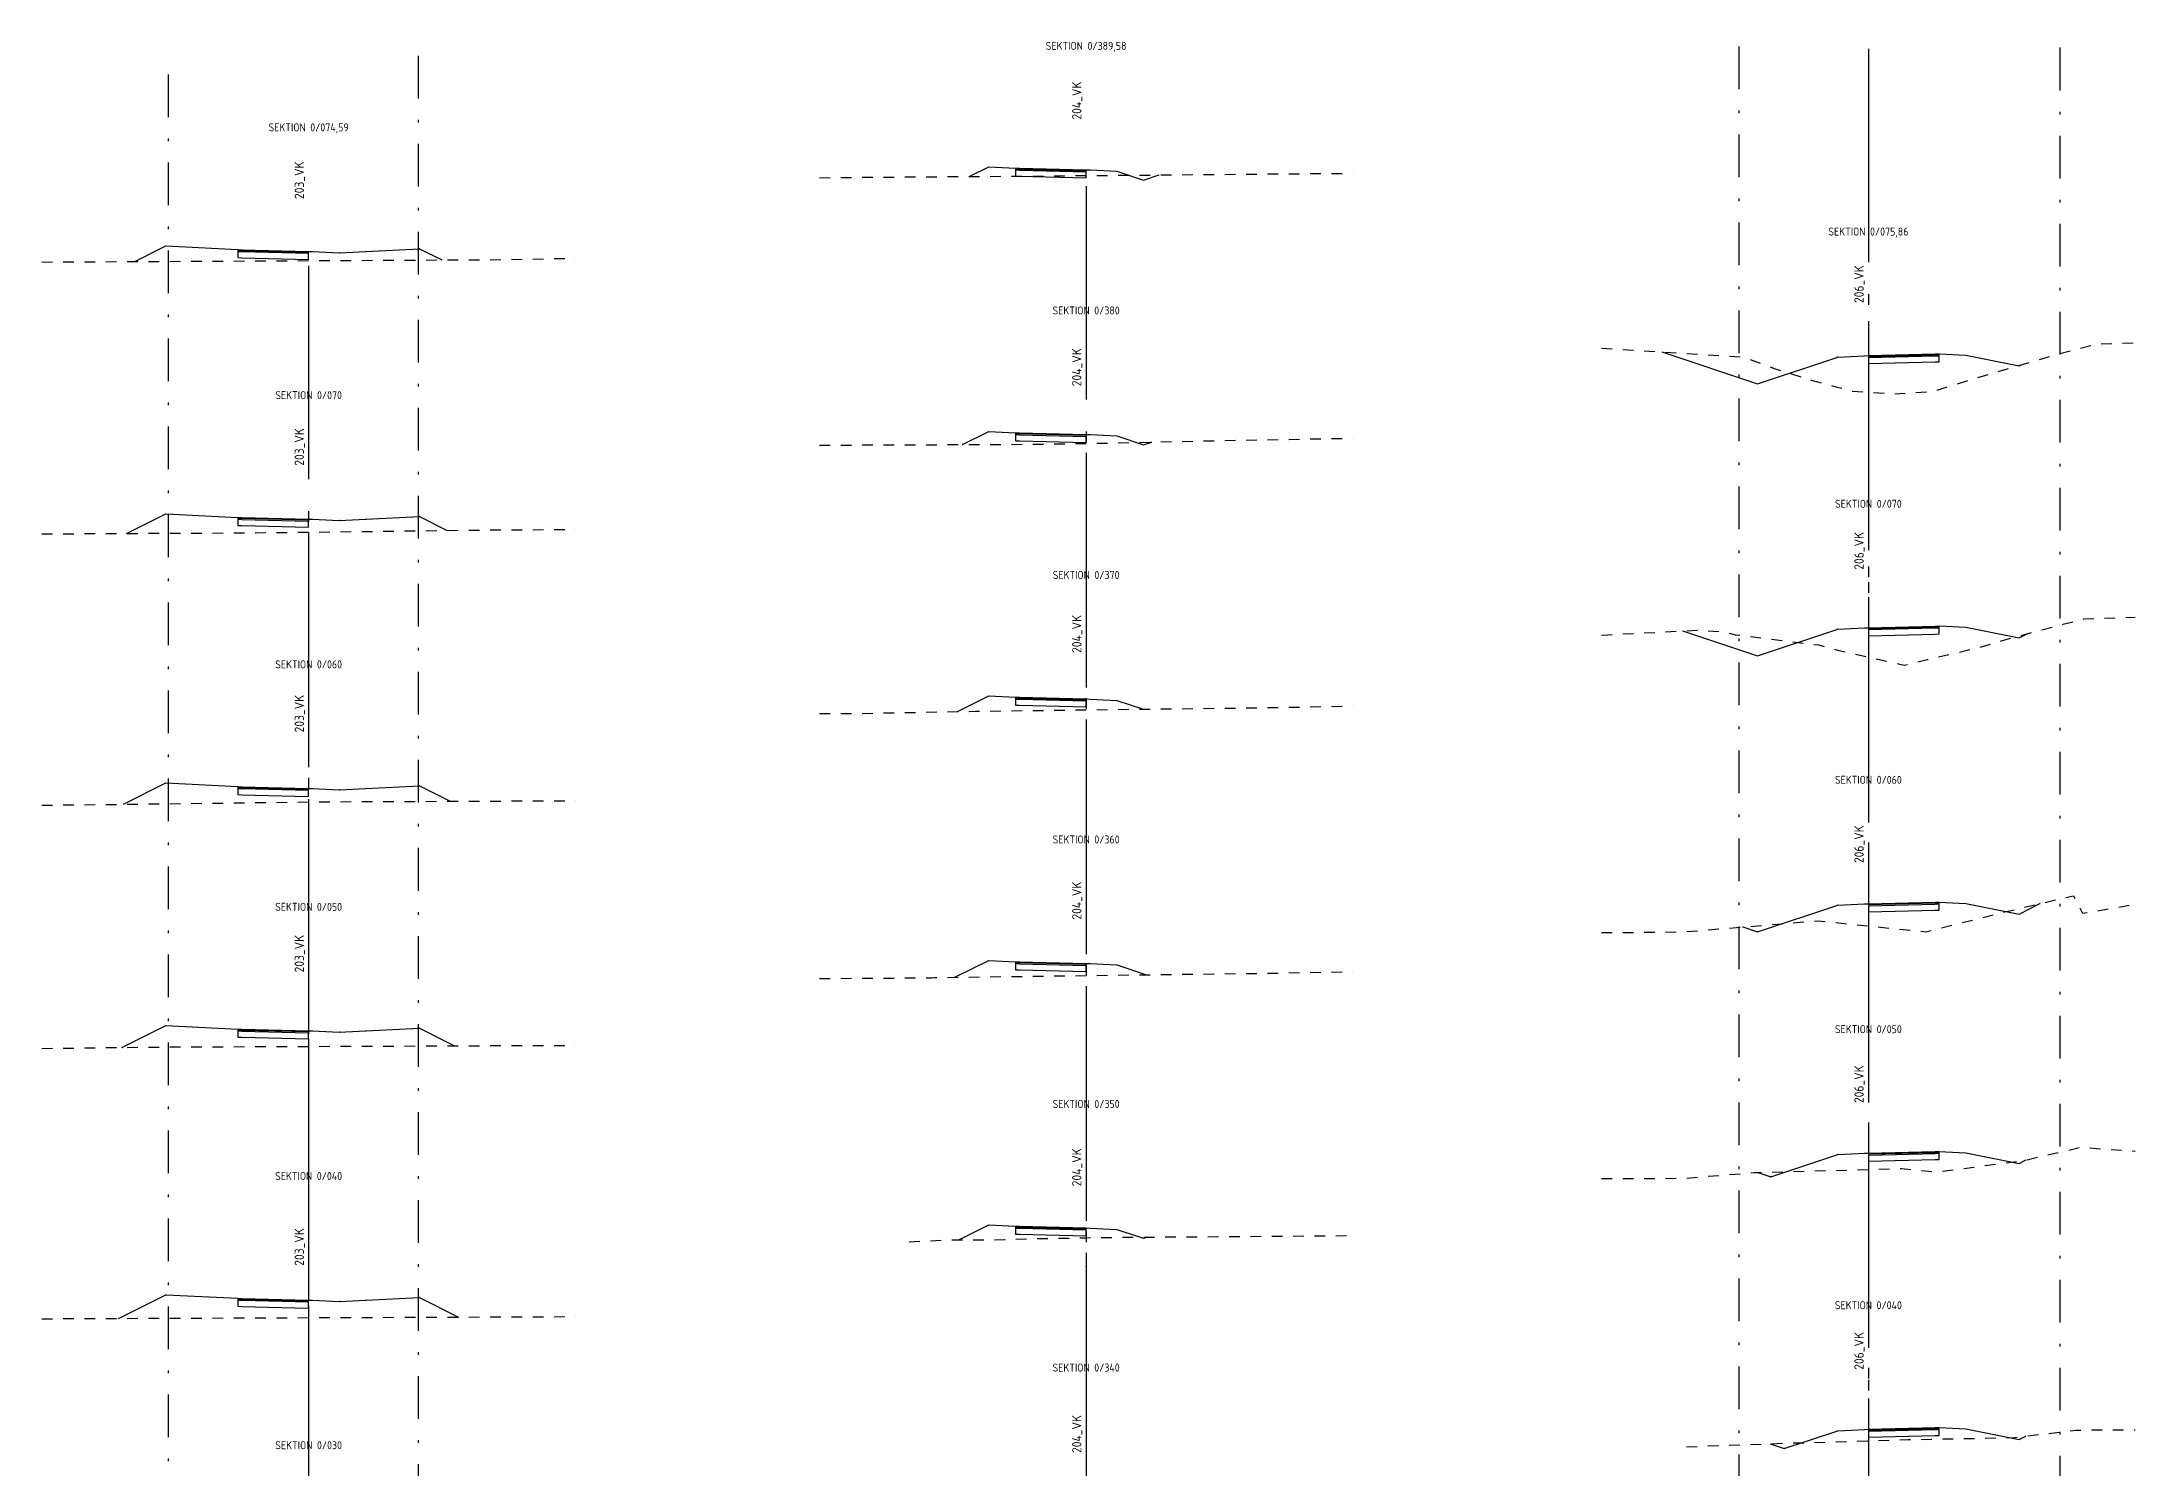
# Model space of a CAD drawing. Header units: metres. Extents: x 117388 to 118308, y 6148643 to 6149172.
# Drawn here: x 117777 to 117855.5, y 6149007.7 to 6149061.2 of the extents above; entities that cross this region are included whole.
import ezdxf
from ezdxf.enums import TextEntityAlignment as Align

# ---------------------------------------------------------------- set-up
doc = ezdxf.new("R2010")
doc.units = ezdxf.units.M
doc.header["$LTSCALE"] = 0.4
for name, pattern in [('CENTRUMLINJE', [27, 20, -3, 1, -3]), ('DASHDOT', [8, 4, -2, 0, -2]), ('DASHED_1', [2, 1, -1])]:
    doc.linetypes.add(name, pattern=pattern)
for name, color, linetype in [('05_FASTIGHGR', 7, 'DASHDOT'), ('M-37-CL', 1, 'CENTRUMLINJE'), ('M-37-CL_Txt', 1, 'CONTINUOUS'), ('M-37-Mark', 9, 'DASHED_1'), ('M-37-OB_B1', 4, 'CONTINUOUS'), ('M-37-OB_B2', 4, 'CONTINUOUS'), ('M-37-OB_Bi1', 4, 'CONTINUOUS'), ('M-37-OB_Bi2', 4, 'CONTINUOUS'), ('M-37-SektNr', 3, 'CONTINUOUS'), ('M-37-Vag-Overyta', 3, 'CONTINUOUS'), ('M-37-Vag-Slitlager', 4, 'CONTINUOUS'), ('Road_LayerForCsGenerator', 7, 'CONTINUOUS'), ('T19202X', 7, 'CONTINUOUS')]:
    doc.layers.add(name, color=color, linetype=linetype)
doc.layers.add('Non-PlotDot', color=7, linetype='CONTINUOUS', plot=False)
doc.styles.add('P_ISO_30', font='ISO', dxfattribs={"height": 3})

msp = doc.modelspace()

# ---------------------------------------------------------------- linework, layer by layer
at = {"layer": '05_FASTIGHGR'}
for p, q in [((117791.146, 6149060.641), (117791.146, 6148947.94)), ((117840.662, 6149060.998), (117840.662, 6148950.347)), ((117852.692, 6149060.952), (117852.692, 6148938.377)), ((117781.78, 6149059.943), (117781.78, 6148947.243))]:
    msp.add_line(p, q, dxfattribs=at)
at = {"layer": 'M-37-CL'}
for p, q in [((117845.512, 6149060.905), (117845.512, 6149037.905)), ((117816.19, 6149055.755), (117816.19, 6149032.755)), ((117787.046, 6149052.775), (117787.046, 6149029.775)), ((117845.512, 6149050.699), (117845.512, 6149027.699)), ((117816.19, 6149045.755), (117816.19, 6149022.755)), ((117787.046, 6149042.775), (117787.046, 6149019.775)), ((117845.512, 6149040.348), (117845.512, 6149017.348)), ((117816.19, 6149035.755), (117816.19, 6149012.755)), ((117787.046, 6149032.775), (117787.046, 6149009.775)), ((117845.512, 6149030.997), (117845.512, 6149007.997)), ((117816.19, 6149025.755), (117816.19, 6149002.755)), ((117787.046, 6149023.775), (117787.046, 6149000.775)), ((117845.512, 6149020.645), (117845.512, 6148997.645)), ((117816.19, 6149015.755), (117816.19, 6148992.755)), ((117787.046, 6149013.775), (117787.046, 6148990.775)), ((117845.512, 6149010.294), (117845.512, 6148987.294))]:
    msp.add_line(p, q, dxfattribs=at)
at = {"layer": 'M-37-Mark', "flags": 128}
for points in [[(117806.19, 6149056.073), (117807.801, 6149056.093), (117815.235, 6149056.144), (117815.675, 6149056.152), (117816.19, 6149056.156), (117826.19, 6149056.243)], [(117777.046, 6149052.914), (117787.046, 6149052.966), (117794.529, 6149053.005), (117797.046, 6149053.058)], [(117835.512, 6149049.683), (117840.855, 6149049.349), (117841.975, 6149048.927), (117843.368, 6149048.487), (117844.308, 6149048.235), (117844.912, 6149048.073), (117845.512, 6149048.033), (117846.477, 6149047.967), (117847.825, 6149048.06), (117847.944, 6149048.068), (117850.084, 6149048.727), (117852.675, 6149049.476), (117854.035, 6149049.834), (117855.512, 6149049.883)], [(117806.19, 6149046.047), (117813.231, 6149046.075), (117814.066, 6149046.089), (117814.687, 6149046.09), (117815.218, 6149046.1), (117816.19, 6149046.112), (117816.546, 6149046.116), (117820.541, 6149046.205), (117826.19, 6149046.308)], [(117777.046, 6149042.72), (117785.077, 6149042.761), (117787.046, 6149042.785), (117794.172, 6149042.872), (117796.585, 6149042.882), (117797.046, 6149042.891)], [(117835.512, 6149038.928), (117835.744, 6149038.94), (117839.1, 6149039.107), (117840.103, 6149039.044), (117840.513, 6149038.94), (117843.649, 6149038.554), (117844.369, 6149038.361), (117845.512, 6149038.101), (117846.85, 6149037.798), (117847.72, 6149038.004), (117849.796, 6149038.496), (117850.626, 6149038.751), (117851.949, 6149039.102), (117852.813, 6149039.331), (117853.594, 6149039.537), (117855.512, 6149039.6)], [(117806.19, 6149035.981), (117807.438, 6149035.983), (117812.025, 6149036.07), (117816.19, 6149036.121), (117823.5, 6149036.211), (117826.19, 6149036.271)], [(117777.046, 6149032.544), (117787.046, 6149032.666), (117787.831, 6149032.676), (117797.046, 6149032.713)], [(117835.512, 6149027.768), (117838.587, 6149027.795), (117840.848, 6149027.982), (117843.614, 6149028.213), (117845.512, 6149028.017), (117846.375, 6149027.928), (117847.671, 6149027.8), (117850.803, 6149028.587), (117853.196, 6149029.149), (117853.542, 6149028.494), (117855.512, 6149028.831)], [(117806.19, 6149026.047), (117806.339, 6149026.049), (117809.116, 6149026.064), (117810.414, 6149026.078), (117810.511, 6149026.084), (117816.19, 6149026.158), (117823.046, 6149026.247), (117826.19, 6149026.3)], [(117777.046, 6149023.425), (117781.491, 6149023.479), (117787.046, 6149023.501), (117797.046, 6149023.542)], [(117835.512, 6149018.542), (117838.608, 6149018.556), (117841.233, 6149018.771), (117845.512, 6149018.885), (117846.751, 6149018.919), (117848.035, 6149018.792), (117851.284, 6149019.211), (117853.46, 6149019.717), (117855.512, 6149019.577)], [(117809.556, 6149016.175), (117810.985, 6149016.246), (117813.127, 6149016.255), (117813.413, 6149016.275), (117816.19, 6149016.327), (117816.645, 6149016.336), (117826.19, 6149016.407)], [(117777.046, 6149013.29), (117787.046, 6149013.33), (117797.046, 6149013.37)], [(117838.697, 6149008.489), (117842.442, 6149008.623), (117845.512, 6149008.712), (117847.002, 6149008.756), (117850.99, 6149008.833), (117853.292, 6149009.116), (117855.512, 6149009.12)]]:
    msp.add_lwpolyline(points, dxfattribs=at)
at = {"layer": 'M-37-OB_B1', "flags": 128}
for points in [[(117812.54, 6149056.485), (117812.54, 6149056.485), (117813.54, 6149056.435), (117813.54, 6149056.365), (117813.69, 6149056.362), (117816.19, 6149056.299), (117816.19, 6149056.339)], [(117781.696, 6149053.515), (117781.696, 6149053.515), (117784.396, 6149053.38), (117784.396, 6149053.31), (117784.546, 6149053.307), (117787.046, 6149053.244), (117787.046, 6149053.284)], [(117845.512, 6149049.375), (117845.512, 6149049.335), (117848.012, 6149049.398), (117848.162, 6149049.402), (117848.162, 6149049.472), (117849.162, 6149049.422), (117851.162, 6149049.022)], [(117812.54, 6149046.564), (117812.54, 6149046.564), (117813.54, 6149046.514), (117813.54, 6149046.444), (117813.69, 6149046.44), (117816.19, 6149046.377), (117816.19, 6149046.417)], [(117781.696, 6149043.472), (117781.696, 6149043.472), (117784.396, 6149043.337), (117784.396, 6149043.267), (117784.546, 6149043.264), (117787.046, 6149043.201), (117787.046, 6149043.241)], [(117845.512, 6149039.169), (117845.512, 6149039.129), (117848.012, 6149039.192), (117848.162, 6149039.196), (117848.162, 6149039.266), (117849.162, 6149039.216), (117851.162, 6149038.816)], [(117812.54, 6149036.645), (117812.54, 6149036.645), (117813.54, 6149036.595), (117813.54, 6149036.525), (117813.69, 6149036.522), (117816.19, 6149036.459), (117816.19, 6149036.499)], [(117781.696, 6149033.379), (117781.696, 6149033.379), (117784.396, 6149033.244), (117784.396, 6149033.174), (117784.546, 6149033.17), (117787.046, 6149033.107), (117787.046, 6149033.147)], [(117845.512, 6149028.818), (117845.512, 6149028.778), (117848.012, 6149028.84), (117848.162, 6149028.844), (117848.162, 6149028.914), (117849.162, 6149028.864), (117851.162, 6149028.464)], [(117812.54, 6149026.727), (117812.54, 6149026.727), (117813.54, 6149026.677), (117813.54, 6149026.607), (117813.69, 6149026.603), (117816.19, 6149026.541), (117816.19, 6149026.581)], [(117781.696, 6149024.285), (117781.696, 6149024.285), (117784.396, 6149024.15), (117784.396, 6149024.08), (117784.546, 6149024.076), (117787.046, 6149024.014), (117787.046, 6149024.054)], [(117845.512, 6149019.467), (117845.512, 6149019.427), (117848.012, 6149019.489), (117848.162, 6149019.493), (117848.162, 6149019.563), (117849.162, 6149019.513), (117851.162, 6149019.113)], [(117812.54, 6149016.809), (117812.54, 6149016.809), (117813.54, 6149016.759), (117813.54, 6149016.689), (117813.69, 6149016.685), (117816.19, 6149016.622), (117816.19, 6149016.662)], [(117781.696, 6149014.191), (117781.696, 6149014.191), (117784.396, 6149014.056), (117784.396, 6149013.986), (117784.546, 6149013.982), (117787.046, 6149013.92), (117787.046, 6149013.96)], [(117845.512, 6149009.115), (117845.512, 6149009.075), (117848.012, 6149009.138), (117848.162, 6149009.141), (117848.162, 6149009.211), (117849.162, 6149009.161), (117851.162, 6149008.761)]]:
    msp.add_lwpolyline(points, dxfattribs=at)
at = {"layer": 'M-37-OB_B2', "flags": 128}
for points in [[(117812.54, 6149056.485), (117812.54, 6149056.485), (117813.54, 6149056.435), (117813.54, 6149056.135), (117813.69, 6149056.132), (117816.19, 6149056.069), (117816.19, 6149056.299)], [(117781.696, 6149053.515), (117781.696, 6149053.515), (117784.396, 6149053.38), (117784.396, 6149053.08), (117784.546, 6149053.077), (117787.046, 6149053.014), (117787.046, 6149053.244)], [(117845.512, 6149049.335), (117845.512, 6149049.105), (117848.012, 6149049.168), (117848.162, 6149049.172), (117848.162, 6149049.472), (117849.162, 6149049.422), (117851.162, 6149049.022)], [(117812.54, 6149046.564), (117812.54, 6149046.564), (117813.54, 6149046.514), (117813.54, 6149046.214), (117813.69, 6149046.21), (117816.19, 6149046.147), (117816.19, 6149046.377)], [(117781.696, 6149043.472), (117781.696, 6149043.472), (117784.396, 6149043.337), (117784.396, 6149043.037), (117784.546, 6149043.034), (117787.046, 6149042.971), (117787.046, 6149043.201)], [(117845.512, 6149039.129), (117845.512, 6149038.899), (117848.012, 6149038.962), (117848.162, 6149038.966), (117848.162, 6149039.266), (117849.162, 6149039.216), (117851.162, 6149038.816)], [(117812.54, 6149036.645), (117812.54, 6149036.645), (117813.54, 6149036.595), (117813.54, 6149036.295), (117813.69, 6149036.292), (117816.19, 6149036.229), (117816.19, 6149036.459)], [(117781.696, 6149033.379), (117781.696, 6149033.379), (117784.396, 6149033.244), (117784.396, 6149032.944), (117784.546, 6149032.94), (117787.046, 6149032.877), (117787.046, 6149033.107)], [(117845.512, 6149028.778), (117845.512, 6149028.548), (117848.012, 6149028.61), (117848.162, 6149028.614), (117848.162, 6149028.914), (117849.162, 6149028.864), (117851.162, 6149028.464)], [(117812.54, 6149026.727), (117812.54, 6149026.727), (117813.54, 6149026.677), (117813.54, 6149026.377), (117813.69, 6149026.373), (117816.19, 6149026.311), (117816.19, 6149026.541)], [(117781.696, 6149024.285), (117781.696, 6149024.285), (117784.396, 6149024.15), (117784.396, 6149023.85), (117784.546, 6149023.846), (117787.046, 6149023.784), (117787.046, 6149024.014)], [(117845.512, 6149019.427), (117845.512, 6149019.197), (117848.012, 6149019.259), (117848.162, 6149019.263), (117848.162, 6149019.563), (117849.162, 6149019.513), (117851.162, 6149019.113)], [(117812.54, 6149016.809), (117812.54, 6149016.809), (117813.54, 6149016.759), (117813.54, 6149016.459), (117813.69, 6149016.455), (117816.19, 6149016.392), (117816.19, 6149016.622)], [(117781.696, 6149014.191), (117781.696, 6149014.191), (117784.396, 6149014.056), (117784.396, 6149013.756), (117784.546, 6149013.752), (117787.046, 6149013.69), (117787.046, 6149013.92)], [(117845.512, 6149009.075), (117845.512, 6149008.845), (117848.012, 6149008.908), (117848.162, 6149008.911), (117848.162, 6149009.211), (117849.162, 6149009.161), (117851.162, 6149008.761)]]:
    msp.add_lwpolyline(points, dxfattribs=at)
at = {"layer": 'M-37-OB_Bi1', "flags": 128}
for points in [[(117812.54, 6149056.485), (117812.54, 6149056.485), (117813.54, 6149056.435), (117813.54, 6149056.405), (117813.69, 6149056.402), (117816.19, 6149056.339), (117816.19, 6149056.369)], [(117781.696, 6149053.515), (117781.696, 6149053.515), (117784.396, 6149053.38), (117784.396, 6149053.35), (117784.546, 6149053.347), (117787.046, 6149053.284), (117787.046, 6149053.314)], [(117845.512, 6149049.405), (117845.512, 6149049.375), (117848.012, 6149049.438), (117848.162, 6149049.442), (117848.162, 6149049.472), (117849.162, 6149049.422), (117851.162, 6149049.022)], [(117812.54, 6149046.564), (117812.54, 6149046.564), (117813.54, 6149046.514), (117813.54, 6149046.484), (117813.69, 6149046.48), (117816.19, 6149046.417), (117816.19, 6149046.447)], [(117781.696, 6149043.472), (117781.696, 6149043.472), (117784.396, 6149043.337), (117784.396, 6149043.307), (117784.546, 6149043.304), (117787.046, 6149043.241), (117787.046, 6149043.271)], [(117845.512, 6149039.199), (117845.512, 6149039.169), (117848.012, 6149039.232), (117848.162, 6149039.236), (117848.162, 6149039.266), (117849.162, 6149039.216), (117851.162, 6149038.816)], [(117812.54, 6149036.645), (117812.54, 6149036.645), (117813.54, 6149036.595), (117813.54, 6149036.565), (117813.69, 6149036.562), (117816.19, 6149036.499), (117816.19, 6149036.529)], [(117781.696, 6149033.379), (117781.696, 6149033.379), (117784.396, 6149033.244), (117784.396, 6149033.214), (117784.546, 6149033.21), (117787.046, 6149033.147), (117787.046, 6149033.177)], [(117845.512, 6149028.848), (117845.512, 6149028.818), (117848.012, 6149028.88), (117848.162, 6149028.884), (117848.162, 6149028.914), (117849.162, 6149028.864), (117851.162, 6149028.464)], [(117812.54, 6149026.727), (117812.54, 6149026.727), (117813.54, 6149026.677), (117813.54, 6149026.647), (117813.69, 6149026.643), (117816.19, 6149026.581), (117816.19, 6149026.611)], [(117781.696, 6149024.285), (117781.696, 6149024.285), (117784.396, 6149024.15), (117784.396, 6149024.12), (117784.546, 6149024.116), (117787.046, 6149024.054), (117787.046, 6149024.084)], [(117845.512, 6149019.497), (117845.512, 6149019.467), (117848.012, 6149019.529), (117848.162, 6149019.533), (117848.162, 6149019.563), (117849.162, 6149019.513), (117851.162, 6149019.113)], [(117812.54, 6149016.809), (117812.54, 6149016.809), (117813.54, 6149016.759), (117813.54, 6149016.729), (117813.69, 6149016.725), (117816.19, 6149016.662), (117816.19, 6149016.692)], [(117781.696, 6149014.191), (117781.696, 6149014.191), (117784.396, 6149014.056), (117784.396, 6149014.026), (117784.546, 6149014.022), (117787.046, 6149013.96), (117787.046, 6149013.99)], [(117845.512, 6149009.145), (117845.512, 6149009.115), (117848.012, 6149009.178), (117848.162, 6149009.181), (117848.162, 6149009.211), (117849.162, 6149009.161), (117851.162, 6149008.761)]]:
    msp.add_lwpolyline(points, dxfattribs=at)
at = {"layer": 'M-37-OB_Bi2', "flags": 128}
for points in [[(117812.54, 6149056.485), (117812.54, 6149056.485), (117813.54, 6149056.435), (117813.54, 6149056.405), (117813.69, 6149056.402), (117816.19, 6149056.339), (117816.19, 6149056.369)], [(117781.696, 6149053.515), (117781.696, 6149053.515), (117784.396, 6149053.38), (117784.396, 6149053.35), (117784.546, 6149053.347), (117787.046, 6149053.284), (117787.046, 6149053.314)], [(117845.512, 6149049.405), (117845.512, 6149049.375), (117848.012, 6149049.438), (117848.162, 6149049.442), (117848.162, 6149049.472), (117849.162, 6149049.422), (117851.162, 6149049.022)], [(117812.54, 6149046.564), (117812.54, 6149046.564), (117813.54, 6149046.514), (117813.54, 6149046.484), (117813.69, 6149046.48), (117816.19, 6149046.417), (117816.19, 6149046.447)], [(117781.696, 6149043.472), (117781.696, 6149043.472), (117784.396, 6149043.337), (117784.396, 6149043.307), (117784.546, 6149043.304), (117787.046, 6149043.241), (117787.046, 6149043.271)], [(117845.512, 6149039.199), (117845.512, 6149039.169), (117848.012, 6149039.232), (117848.162, 6149039.236), (117848.162, 6149039.266), (117849.162, 6149039.216), (117851.162, 6149038.816)], [(117812.54, 6149036.645), (117812.54, 6149036.645), (117813.54, 6149036.595), (117813.54, 6149036.565), (117813.69, 6149036.562), (117816.19, 6149036.499), (117816.19, 6149036.529)], [(117781.696, 6149033.379), (117781.696, 6149033.379), (117784.396, 6149033.244), (117784.396, 6149033.214), (117784.546, 6149033.21), (117787.046, 6149033.147), (117787.046, 6149033.177)], [(117845.512, 6149028.848), (117845.512, 6149028.818), (117848.012, 6149028.88), (117848.162, 6149028.884), (117848.162, 6149028.914), (117849.162, 6149028.864), (117851.162, 6149028.464)], [(117812.54, 6149026.727), (117812.54, 6149026.727), (117813.54, 6149026.677), (117813.54, 6149026.647), (117813.69, 6149026.643), (117816.19, 6149026.581), (117816.19, 6149026.611)], [(117781.696, 6149024.285), (117781.696, 6149024.285), (117784.396, 6149024.15), (117784.396, 6149024.12), (117784.546, 6149024.116), (117787.046, 6149024.054), (117787.046, 6149024.084)], [(117845.512, 6149019.497), (117845.512, 6149019.467), (117848.012, 6149019.529), (117848.162, 6149019.533), (117848.162, 6149019.563), (117849.162, 6149019.513), (117851.162, 6149019.113)], [(117812.54, 6149016.809), (117812.54, 6149016.809), (117813.54, 6149016.759), (117813.54, 6149016.729), (117813.69, 6149016.725), (117816.19, 6149016.662), (117816.19, 6149016.692)], [(117781.696, 6149014.191), (117781.696, 6149014.191), (117784.396, 6149014.056), (117784.396, 6149014.026), (117784.546, 6149014.022), (117787.046, 6149013.96), (117787.046, 6149013.99)], [(117845.512, 6149009.145), (117845.512, 6149009.115), (117848.012, 6149009.178), (117848.162, 6149009.181), (117848.162, 6149009.211), (117849.162, 6149009.161), (117851.162, 6149008.761)]]:
    msp.add_lwpolyline(points, dxfattribs=at)
at = {"layer": 'M-37-Vag-Overyta', "flags": 128}
for points in [[(117811.811, 6149056.121), (117812.54, 6149056.485), (117813.54, 6149056.435), (117813.69, 6149056.432), (117816.19, 6149056.369), (117816.34, 6149056.365), (117817.34, 6149056.315), (117818.34, 6149055.982), (117818.933, 6149056.18)], [(117780.53, 6149052.932), (117781.696, 6149053.515), (117784.396, 6149053.38), (117784.546, 6149053.377), (117787.046, 6149053.314), (117787.196, 6149053.31), (117788.196, 6149053.26), (117789.196, 6149053.31), (117791.196, 6149053.41), (117792.033, 6149052.992)], [(117837.774, 6149049.542), (117841.353, 6149048.35), (117844.362, 6149049.352), (117845.362, 6149049.402), (117845.512, 6149049.405), (117848.012, 6149049.468), (117848.162, 6149049.472), (117849.162, 6149049.422), (117851.162, 6149049.022), (117851.245, 6149049.063)], [(117811.55, 6149046.068), (117812.54, 6149046.564), (117813.54, 6149046.514), (117813.69, 6149046.51), (117816.19, 6149046.447), (117816.34, 6149046.444), (117817.34, 6149046.394), (117818.34, 6149046.061), (117818.647, 6149046.163)], [(117780.224, 6149042.736), (117781.696, 6149043.472), (117784.396, 6149043.337), (117784.546, 6149043.334), (117787.046, 6149043.271), (117787.196, 6149043.267), (117788.196, 6149043.217), (117789.196, 6149043.267), (117791.196, 6149043.367), (117792.234, 6149042.849)], [(117838.548, 6149039.08), (117841.356, 6149038.145), (117844.362, 6149039.146), (117845.362, 6149039.196), (117845.512, 6149039.199), (117848.012, 6149039.262), (117848.162, 6149039.266), (117849.162, 6149039.216), (117851.162, 6149038.816), (117851.494, 6149038.982)], [(117811.365, 6149036.058), (117812.54, 6149036.645), (117813.54, 6149036.595), (117813.69, 6149036.592), (117816.19, 6149036.529), (117816.34, 6149036.525), (117817.34, 6149036.475), (117818.34, 6149036.142), (117818.357, 6149036.148)], [(117780.102, 6149032.581), (117781.696, 6149033.379), (117784.396, 6149033.244), (117784.546, 6149033.24), (117787.046, 6149033.177), (117787.196, 6149033.174), (117788.196, 6149033.124), (117789.196, 6149033.174), (117791.196, 6149033.274), (117792.355, 6149032.694)], [(117840.809, 6149027.979), (117841.362, 6149027.795), (117844.362, 6149028.794), (117845.362, 6149028.844), (117845.512, 6149028.848), (117848.012, 6149028.91), (117848.162, 6149028.914), (117849.162, 6149028.864), (117851.162, 6149028.464), (117851.945, 6149028.856)], [(117811.274, 6149026.094), (117812.54, 6149026.727), (117813.54, 6149026.677), (117813.69, 6149026.673), (117816.19, 6149026.611), (117816.34, 6149026.607), (117817.34, 6149026.557), (117818.449, 6149026.188)], [(117780.05, 6149023.462), (117781.696, 6149024.285), (117784.396, 6149024.15), (117784.546, 6149024.146), (117787.046, 6149024.084), (117787.196, 6149024.08), (117788.196, 6149024.03), (117789.196, 6149024.08), (117791.196, 6149024.18), (117792.51, 6149023.523)], [(117841.367, 6149018.775), (117841.862, 6149018.61), (117844.362, 6149019.443), (117845.362, 6149019.493), (117845.512, 6149019.497), (117848.012, 6149019.559), (117848.162, 6149019.563), (117849.162, 6149019.513), (117851.162, 6149019.113), (117851.425, 6149019.244)], [(117811.419, 6149016.248), (117812.54, 6149016.809), (117813.54, 6149016.759), (117813.69, 6149016.755), (117816.19, 6149016.692), (117816.34, 6149016.689), (117817.34, 6149016.639), (117818.34, 6149016.306), (117818.472, 6149016.35)], [(117779.917, 6149013.301), (117781.696, 6149014.191), (117784.396, 6149014.056), (117784.546, 6149014.052), (117787.046, 6149013.99), (117787.196, 6149013.986), (117788.196, 6149013.936), (117789.196, 6149013.986), (117791.196, 6149014.086), (117792.663, 6149013.353)], [(117841.832, 6149008.602), (117842.362, 6149008.425), (117844.362, 6149009.091), (117845.362, 6149009.141), (117845.512, 6149009.145), (117848.012, 6149009.208), (117848.162, 6149009.211), (117849.162, 6149009.161), (117851.162, 6149008.761), (117851.409, 6149008.885)]]:
    msp.add_lwpolyline(points, dxfattribs=at)
at = {"layer": 'M-37-Vag-Slitlager', "flags": 128}
for points in [[(117812.54, 6149056.485), (117812.54, 6149056.485), (117813.54, 6149056.435), (117813.54, 6149056.405), (117813.69, 6149056.402), (117816.19, 6149056.339), (117816.19, 6149056.369)], [(117781.696, 6149053.515), (117781.696, 6149053.515), (117784.396, 6149053.38), (117784.396, 6149053.35), (117784.546, 6149053.347), (117787.046, 6149053.284), (117787.046, 6149053.314)], [(117845.512, 6149049.405), (117845.512, 6149049.375), (117848.012, 6149049.438), (117848.162, 6149049.442), (117848.162, 6149049.472), (117849.162, 6149049.422), (117851.162, 6149049.022)], [(117812.54, 6149046.564), (117812.54, 6149046.564), (117813.54, 6149046.514), (117813.54, 6149046.484), (117813.69, 6149046.48), (117816.19, 6149046.417), (117816.19, 6149046.447)], [(117781.696, 6149043.472), (117781.696, 6149043.472), (117784.396, 6149043.337), (117784.396, 6149043.307), (117784.546, 6149043.304), (117787.046, 6149043.241), (117787.046, 6149043.271)], [(117845.512, 6149039.199), (117845.512, 6149039.169), (117848.012, 6149039.232), (117848.162, 6149039.236), (117848.162, 6149039.266), (117849.162, 6149039.216), (117851.162, 6149038.816)], [(117812.54, 6149036.645), (117812.54, 6149036.645), (117813.54, 6149036.595), (117813.54, 6149036.565), (117813.69, 6149036.562), (117816.19, 6149036.499), (117816.19, 6149036.529)], [(117781.696, 6149033.379), (117781.696, 6149033.379), (117784.396, 6149033.244), (117784.396, 6149033.214), (117784.546, 6149033.21), (117787.046, 6149033.147), (117787.046, 6149033.177)], [(117845.512, 6149028.848), (117845.512, 6149028.818), (117848.012, 6149028.88), (117848.162, 6149028.884), (117848.162, 6149028.914), (117849.162, 6149028.864), (117851.162, 6149028.464)], [(117812.54, 6149026.727), (117812.54, 6149026.727), (117813.54, 6149026.677), (117813.54, 6149026.647), (117813.69, 6149026.643), (117816.19, 6149026.581), (117816.19, 6149026.611)], [(117781.696, 6149024.285), (117781.696, 6149024.285), (117784.396, 6149024.15), (117784.396, 6149024.12), (117784.546, 6149024.116), (117787.046, 6149024.054), (117787.046, 6149024.084)], [(117845.512, 6149019.497), (117845.512, 6149019.467), (117848.012, 6149019.529), (117848.162, 6149019.533), (117848.162, 6149019.563), (117849.162, 6149019.513), (117851.162, 6149019.113)], [(117812.54, 6149016.809), (117812.54, 6149016.809), (117813.54, 6149016.759), (117813.54, 6149016.729), (117813.69, 6149016.725), (117816.19, 6149016.662), (117816.19, 6149016.692)], [(117781.696, 6149014.191), (117781.696, 6149014.191), (117784.396, 6149014.056), (117784.396, 6149014.026), (117784.546, 6149014.022), (117787.046, 6149013.96), (117787.046, 6149013.99)], [(117845.512, 6149009.145), (117845.512, 6149009.115), (117848.012, 6149009.178), (117848.162, 6149009.181), (117848.162, 6149009.211), (117849.162, 6149009.161), (117851.162, 6149008.761)]]:
    msp.add_lwpolyline(points, dxfattribs=at)
at = {"layer": 'Non-PlotDot'}
for centre in [(117812.54, 6149056.485), (117813.54, 6149056.435), (117813.69, 6149056.432), (117811.811, 6149056.121), (117816.19, 6149056.369), (117816.34, 6149056.365), (117817.34, 6149056.315), (117818.34, 6149055.982), (117818.933, 6149056.18), (117781.696, 6149053.515), (117784.396, 6149053.38), (117784.546, 6149053.377), (117787.046, 6149053.314), (117787.196, 6149053.31), (117789.196, 6149053.31), (117791.196, 6149053.41), (117780.53, 6149052.932), (117788.196, 6149053.26), (117792.033, 6149052.992), (117837.774, 6149049.542), (117844.362, 6149049.352), (117845.362, 6149049.402), (117845.512, 6149049.405), (117848.012, 6149049.468), (117848.162, 6149049.472), (117849.162, 6149049.422), (117851.162, 6149049.022), (117851.245, 6149049.063), (117841.353, 6149048.35), (117812.54, 6149046.564), (117813.54, 6149046.514), (117813.69, 6149046.51), (117816.19, 6149046.447), (117816.34, 6149046.444), (117817.34, 6149046.394), (117811.55, 6149046.068), (117818.34, 6149046.061), (117818.647, 6149046.163), (117781.696, 6149043.472), (117784.396, 6149043.337), (117784.546, 6149043.334), (117787.046, 6149043.271), (117787.196, 6149043.267), (117788.196, 6149043.217), (117789.196, 6149043.267), (117791.196, 6149043.367), (117780.224, 6149042.736), (117792.234, 6149042.849), (117845.362, 6149039.196), (117845.512, 6149039.199), (117848.012, 6149039.262), (117848.162, 6149039.266), (117849.162, 6149039.216), (117838.548, 6149039.08), (117844.362, 6149039.146), (117851.162, 6149038.816), (117851.494, 6149038.982), (117841.356, 6149038.145), (117811.365, 6149036.058), (117812.54, 6149036.645), (117813.54, 6149036.595), (117813.69, 6149036.592), (117816.19, 6149036.529), (117816.34, 6149036.525), (117817.34, 6149036.475), (117818.34, 6149036.142), (117818.357, 6149036.148), (117781.696, 6149033.379), (117784.396, 6149033.244), (117784.546, 6149033.24), (117787.046, 6149033.177), (117787.196, 6149033.174), (117788.196, 6149033.124), (117789.196, 6149033.174), (117791.196, 6149033.274), (117780.102, 6149032.581), (117792.355, 6149032.694), (117844.362, 6149028.794), (117845.362, 6149028.844), (117845.512, 6149028.848), (117848.012, 6149028.91), (117848.162, 6149028.914), (117849.162, 6149028.864), (117851.162, 6149028.464), (117851.945, 6149028.856), (117840.809, 6149027.979), (117841.362, 6149027.795), (117812.54, 6149026.727), (117813.54, 6149026.677), (117813.69, 6149026.673), (117816.19, 6149026.611), (117816.34, 6149026.607), (117811.274, 6149026.094), (117817.34, 6149026.557), (117818.449, 6149026.188), (117781.696, 6149024.285), (117780.05, 6149023.462), (117784.396, 6149024.15), (117784.546, 6149024.146), (117787.046, 6149024.084), (117787.196, 6149024.08), (117788.196, 6149024.03), (117789.196, 6149024.08), (117791.196, 6149024.18), (117792.51, 6149023.523), (117848.012, 6149019.559), (117848.162, 6149019.563), (117841.367, 6149018.775), (117844.362, 6149019.443), (117845.362, 6149019.493), (117845.512, 6149019.497), (117849.162, 6149019.513), (117851.162, 6149019.113), (117851.425, 6149019.244), (117841.862, 6149018.61), (117812.54, 6149016.809), (117813.54, 6149016.759), (117813.69, 6149016.755), (117816.19, 6149016.692), (117816.34, 6149016.689), (117817.34, 6149016.639), (117811.419, 6149016.248), (117818.34, 6149016.306), (117818.472, 6149016.35), (117781.696, 6149014.191), (117784.396, 6149014.056), (117784.546, 6149014.052), (117791.196, 6149014.086), (117779.917, 6149013.301), (117787.046, 6149013.99), (117787.196, 6149013.986), (117788.196, 6149013.936), (117789.196, 6149013.986), (117792.663, 6149013.353), (117841.832, 6149008.602), (117844.362, 6149009.091), (117845.362, 6149009.141), (117845.512, 6149009.145), (117848.012, 6149009.208), (117848.162, 6149009.211), (117849.162, 6149009.161), (117851.162, 6149008.761), (117851.409, 6149008.885), (117842.362, 6149008.425)]:
    msp.add_circle(centre, 0.001, dxfattribs=at)
at = {"layer": 'Road_LayerForCsGenerator'}
for centre in [(117816.19, 6149055.255), (117787.046, 6149052.275), (117845.512, 6149047.375), (117816.19, 6149045.255), (117787.046, 6149042.275), (117845.512, 6149037.375), (117816.19, 6149035.255), (117787.046, 6149032.275), (117845.512, 6149027.375), (117816.19, 6149025.255), (117787.046, 6149022.275), (117845.512, 6149017.375), (117816.19, 6149015.255), (117787.046, 6149012.275)]:
    msp.add_circle(centre, 0.001, dxfattribs=at)
at = {"layer": 'T19202X', "color": 7}
for centre in [(117816.19, 6149055.255), (117787.046, 6149052.275), (117845.512, 6149047.375), (117816.19, 6149045.255), (117787.046, 6149042.275), (117845.512, 6149037.375), (117816.19, 6149035.255), (117787.046, 6149032.275), (117845.512, 6149027.375), (117816.19, 6149025.255), (117787.046, 6149022.275), (117845.512, 6149017.375), (117816.19, 6149015.255), (117787.046, 6149012.275)]:
    msp.add_circle(centre, 0.001, dxfattribs=at)

# ---------------------------------------------------------------- texts
at = {"layer": 'M-37-CL_Txt', "style": 'P_ISO_30'}
for s, p in [('204_VK', (117815.84, 6149058.255)), ('203_VK', (117786.696, 6149055.275)), ('206_VK', (117845.162, 6149051.375)), ('204_VK', (117815.84, 6149048.255)), ('203_VK', (117786.696, 6149045.275)), ('206_VK', (117845.162, 6149041.375)), ('204_VK', (117815.84, 6149038.255)), ('203_VK', (117786.696, 6149035.275)), ('206_VK', (117845.162, 6149030.375)), ('204_VK', (117815.84, 6149028.255)), ('203_VK', (117786.696, 6149026.275)), ('206_VK', (117845.162, 6149021.375)), ('204_VK', (117815.84, 6149018.255)), ('203_VK', (117786.696, 6149015.275)), ('206_VK', (117845.162, 6149011.375)), ('204_VK', (117815.84, 6149008.255))]:
    msp.add_text(s, height=0.35, rotation=90.01167, dxfattribs=at).set_placement(p, align=Align.MIDDLE_LEFT)
at = {"layer": 'M-37-SektNr', "style": 'P_ISO_30'}
for s, p in [('SEKTION 0/389,58', (117816.19, 6149060.869)), ('SEKTION 0/074,59', (117787.046, 6149057.814)), ('SEKTION 0/075,86', (117845.512, 6149053.905)), ('SEKTION 0/380', (117816.19, 6149050.947)), ('SEKTION 0/070', (117787.046, 6149047.771)), ('SEKTION 0/070', (117845.512, 6149043.699)), ('SEKTION 0/370', (117816.19, 6149041.029)), ('SEKTION 0/060', (117787.046, 6149037.677)), ('SEKTION 0/060', (117845.512, 6149033.348)), ('SEKTION 0/360', (117816.19, 6149031.111)), ('SEKTION 0/050', (117787.046, 6149028.584)), ('SEKTION 0/050', (117845.512, 6149023.997)), ('SEKTION 0/350', (117816.19, 6149021.192)), ('SEKTION 0/040', (117787.046, 6149018.49)), ('SEKTION 0/040', (117845.512, 6149013.645)), ('SEKTION 0/340', (117816.19, 6149011.306)), ('SEKTION 0/030', (117787.046, 6149008.396))]:
    msp.add_text(s, height=0.3, dxfattribs=at).set_placement(p, align=Align.CENTER)

doc.saveas('drawing.dxf')
